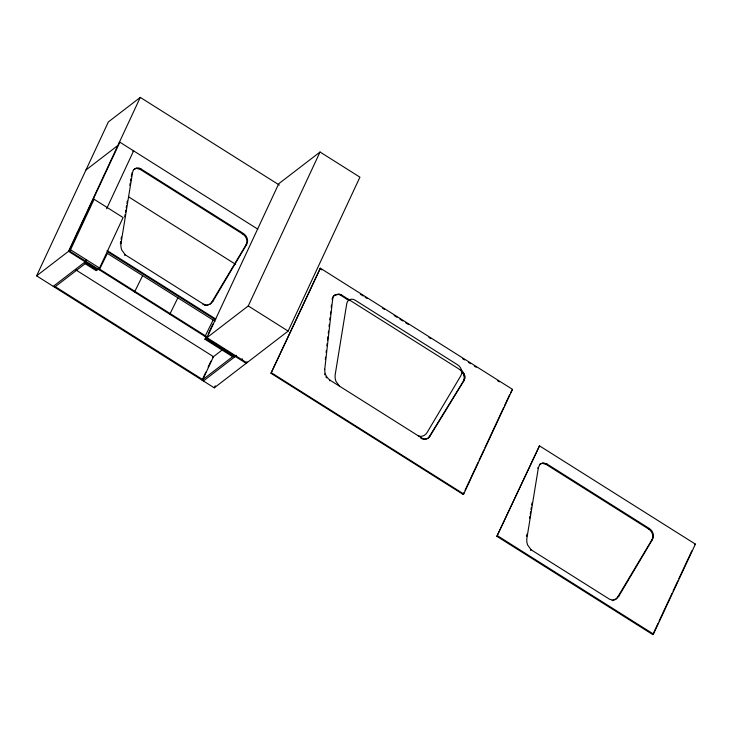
<?xml version="1.0" encoding="UTF-8"?>
<svg xmlns="http://www.w3.org/2000/svg" width="732" height="732" viewBox="0 0 732 732"><rect width="100%" height="100%" fill="white"/><g stroke="black" fill="none" stroke-linecap="round" stroke-linejoin="round"><path stroke-width="1.1" d="M325.337 359.412L325.594 357.152M326.106 352.623L326.362 350.353M326.875 345.833L327.131 343.564M327.515 340.17L327.899 336.775M328.284 333.38L328.54 331.111M329.043 326.582L329.299 324.322M329.812 319.793L330.068 317.523M330.452 314.129L330.708 311.869M331.221 307.339L331.477 305.07M324.752 369.175L332.676 298.976A7.347 6.185 52.5 0 1 335.036 294.886L338.706 294.008A6.826 5.746 52.5 0 1 341.606 295.042L459.971 369.66C463.978 371.435 466.275 376.788 463.951 380.704L429.84 436.318A7.521 6.332 52.5 0 1 426.902 438.651L426.152 438.834A7.119 5.993 52.5 0 1 421.458 437.828L330.306 380.356A10.641 8.958 52.5 0 1 324.798 369.184M427.049 438.788A7.521 6.332 52.5 0 0 429.272 436.748L463.393 381.134C465.314 377.913 464.061 373.576 461.27 371.27L461.837 370.84L459.971 369.66M120.725 241.487L120.359 243.729L121.036 243.207L132.529 172.569C132.812 168.323 137.891 166.475 141.102 169.019L243.353 233.471C246.949 235.677 248.917 240.691 246.611 244.488L212.957 301.154L209.654 304.494M121.091 239.245L121.457 237.003M124.742 216.818L125.108 214.577M125.474 212.335L125.831 210.084M126.197 207.842L126.563 205.601M126.929 203.359L127.295 201.117M129.848 185.416L130.214 183.174M130.58 180.932L130.946 178.69M131.312 176.449L131.678 174.207M526.601 536.464L526.967 534.223M529.52 518.521L529.886 516.28M530.252 514.038L530.618 511.796M530.975 509.554L531.341 507.303M531.707 505.062L532.072 502.82M540.024 464.088L538.404 467.547L526.912 538.185A13.679 11.52 52.5 0 0 527.616 544.965L531.148 549.805L609.527 599.224L612.803 600.084L616.207 598.95M211.118 303.258L245.943 245C248.24 241.203 246.281 236.198 242.676 233.993L140.434 169.54L136.619 168.333L133.48 169.632M616.994 598.236L651.809 539.978C654.115 536.181 652.148 531.176 648.552 528.971L546.301 464.518L542.485 463.31L540.774 463.649M612.126 600.606L615.53 599.471L618.833 596.132L652.487 539.466C654.792 535.659 652.825 530.654 649.229 528.449L546.978 463.997L543.162 462.789L539.356 464.61M320.04 152.018L248.258 305.939L206.964 337.662L278.746 183.741L320.04 152.018L359.924 177.162L288.143 331.084L214.266 387.841L36.6 275.845L108.373 121.924L140.288 97.402L279.331 185.059M36.6 275.845L68.506 251.332L140.288 97.402M246.849 362.807L69.183 250.811L119.838 142.182L257.765 229.134M69.183 250.811L70.537 249.768L94.089 199.26L123.095 217.55L99.543 268.058L98.189 269.092M106.616 208.766L133.617 150.865L132.94 151.387M86.147 259.787L85.186 261.846L53.28 286.358M142.63 275.616L134.532 292.05M177.867 297.842L169.778 314.275M213.113 320.058L205.015 336.491M232.639 356.685L204.942 339.227L205.866 337.223M206.561 336.674L205.619 338.706L234.624 356.987M204.942 339.227L206.287 338.184L207.238 336.153M208.181 334.131L212.911 323.983M205.811 372.176L202.078 380.164L233.316 356.164M208.135 367.18L210.926 361.187M214.266 387.841L215.226 385.791M242.265 358.707L241.487 360.373L242.164 359.86M246.949 361.663L246.172 363.328L206.287 338.184M270.977 373.283L320.332 268.205L512.501 389.351L463.704 493.999L463.146 494.429L270.977 373.283L320.332 268.205M463.146 494.429L464.106 492.362M465.076 490.284L478.124 462.313M479.085 460.236L483.916 449.878M484.886 447.801L503.726 407.395M504.696 405.327L509.527 394.96M510.488 392.892L512.501 389.351M496.872 536.309L539.493 445.843L695.4 544.132L653.456 634.077L652.779 634.598L496.872 536.309L539.493 445.843M652.779 634.598L658.086 623.225M659.047 621.157L672.067 593.24M673.028 591.172L677.85 580.833M678.811 578.765L691.832 550.857M119.16 142.703L119.838 142.182M85.964 169.989L117.87 145.467M92.735 200.303L94.089 199.26M131.861 173.081L132.529 172.569M140.434 169.54L141.102 169.019M77.226 232.648L77.894 232.126M85.516 261.15L86.184 260.629M54.58 287.182L85.818 263.181M99.287 269.834L107.384 253.4L215.025 321.266M124.596 255.349L125.273 254.828L203.652 304.247L206.927 305.107L210.331 303.972M242.676 233.993L243.353 233.471M245.943 245L246.611 244.488M202.984 304.768L203.652 304.247M212.289 301.675L212.957 301.154M212.792 357.198L222.61 349.649M235.622 355.779L236.299 355.258M203.386 380.988L235.292 356.475M332.676 298.976L332.118 299.415A7.347 6.185 52.5 0 1 332.31 298.418M332.648 297.494A7.347 6.185 52.5 0 1 334.478 295.325L338.147 294.447A6.826 5.746 52.5 0 1 341.048 295.481L341.606 295.042M347.233 299.379L347.792 298.949M329.748 380.786L330.306 380.356M462.093 372.048L462.651 371.618M462.798 372.936L463.365 372.506M463.393 373.915L463.951 373.485M463.841 374.958L464.408 374.519M464.152 376.028L464.719 375.598M464.308 377.126L464.875 376.687M464.308 378.206L464.875 377.767M464.152 379.249L464.719 378.819M463.85 380.237L464.408 379.798M463.393 381.134L463.951 380.704M421.458 437.818L420.9 438.248A7.119 5.993 52.5 0 0 422.419 438.99M429.272 436.748L429.84 436.318M537.727 468.059L538.404 467.547M546.301 464.518L546.978 463.997M530.471 550.327L531.148 549.805M648.552 528.971L649.229 528.449M651.809 539.978L652.487 539.466M618.156 596.653L618.833 596.132M694.723 544.654L695.4 544.132M426.335 439.081L425.594 439.264A7.119 5.993 52.5 0 1 423.215 439.209M207.989 305.299L204.539 305.445M417.844 435.531C421.129 437.562 425.411 435.613 427.149 432.447L460.803 375.772C463.1 371.975 461.142 366.97 457.537 364.765L355.295 300.303C352.083 297.768 346.995 299.608 346.721 303.853L335.219 374.491A13.679 11.52 52.5 0 0 335.933 381.271L339.465 386.121M319.774 268.635L321.705 269.852M360.327 294.209L363.228 296.03M365.158 297.247L367.089 298.464M382.543 308.209L384.474 309.426M394.127 315.51L397.028 317.34M399.919 319.161L402.82 320.991M405.72 322.821L408.612 324.642M428.897 337.425L430.828 338.642M462.688 358.735L464.619 359.952M468.489 362.386L470.42 363.603M474.281 366.037L476.212 367.254M497.458 380.649L499.389 381.866M341.048 295.481L349.164 300.596M128.448 196.771L235.622 264.334M248.258 305.939L288.143 331.084M107.073 250.518L215.821 319.079M107.357 251.643L215.153 319.6M271.535 372.853L463.704 493.999M70.537 249.768L99.543 268.058M98.125 268.159L207.604 337.178M68.506 251.332L97.521 269.614L96.166 270.648L85.141 263.703M84.509 262.358L96.844 270.135M75.616 269.769L213.47 356.676L202.755 379.643L55.257 286.66M497.55 535.787L653.456 634.077M125.273 254.828L121.741 249.987A13.679 11.52 52.5 0 1 121.036 243.207M326.527 377.803A10.641 8.958 52.5 0 1 325.896 376.879M324.917 374.885A10.641 8.958 52.5 0 1 324.569 373.842"/></g></svg>
